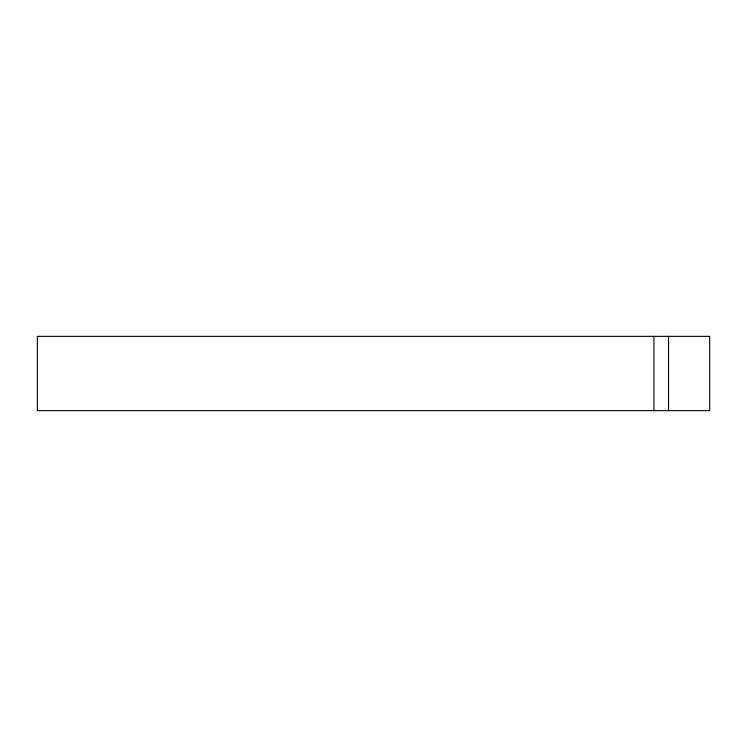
<?xml version="1.0" encoding="UTF-8"?>
<svg xmlns="http://www.w3.org/2000/svg" width="747" height="747" viewBox="0 0 747 747"><rect width="100%" height="100%" fill="white"/><g stroke="black" fill="none" stroke-linecap="round" stroke-linejoin="round"><path stroke-width="1.12" d="M668.528 336.355L668.528 410.645M653.933 336.355L653.933 410.645M709.65 336.355L37.35 336.355L37.35 410.645L709.65 410.645L709.65 336.355"/></g></svg>
